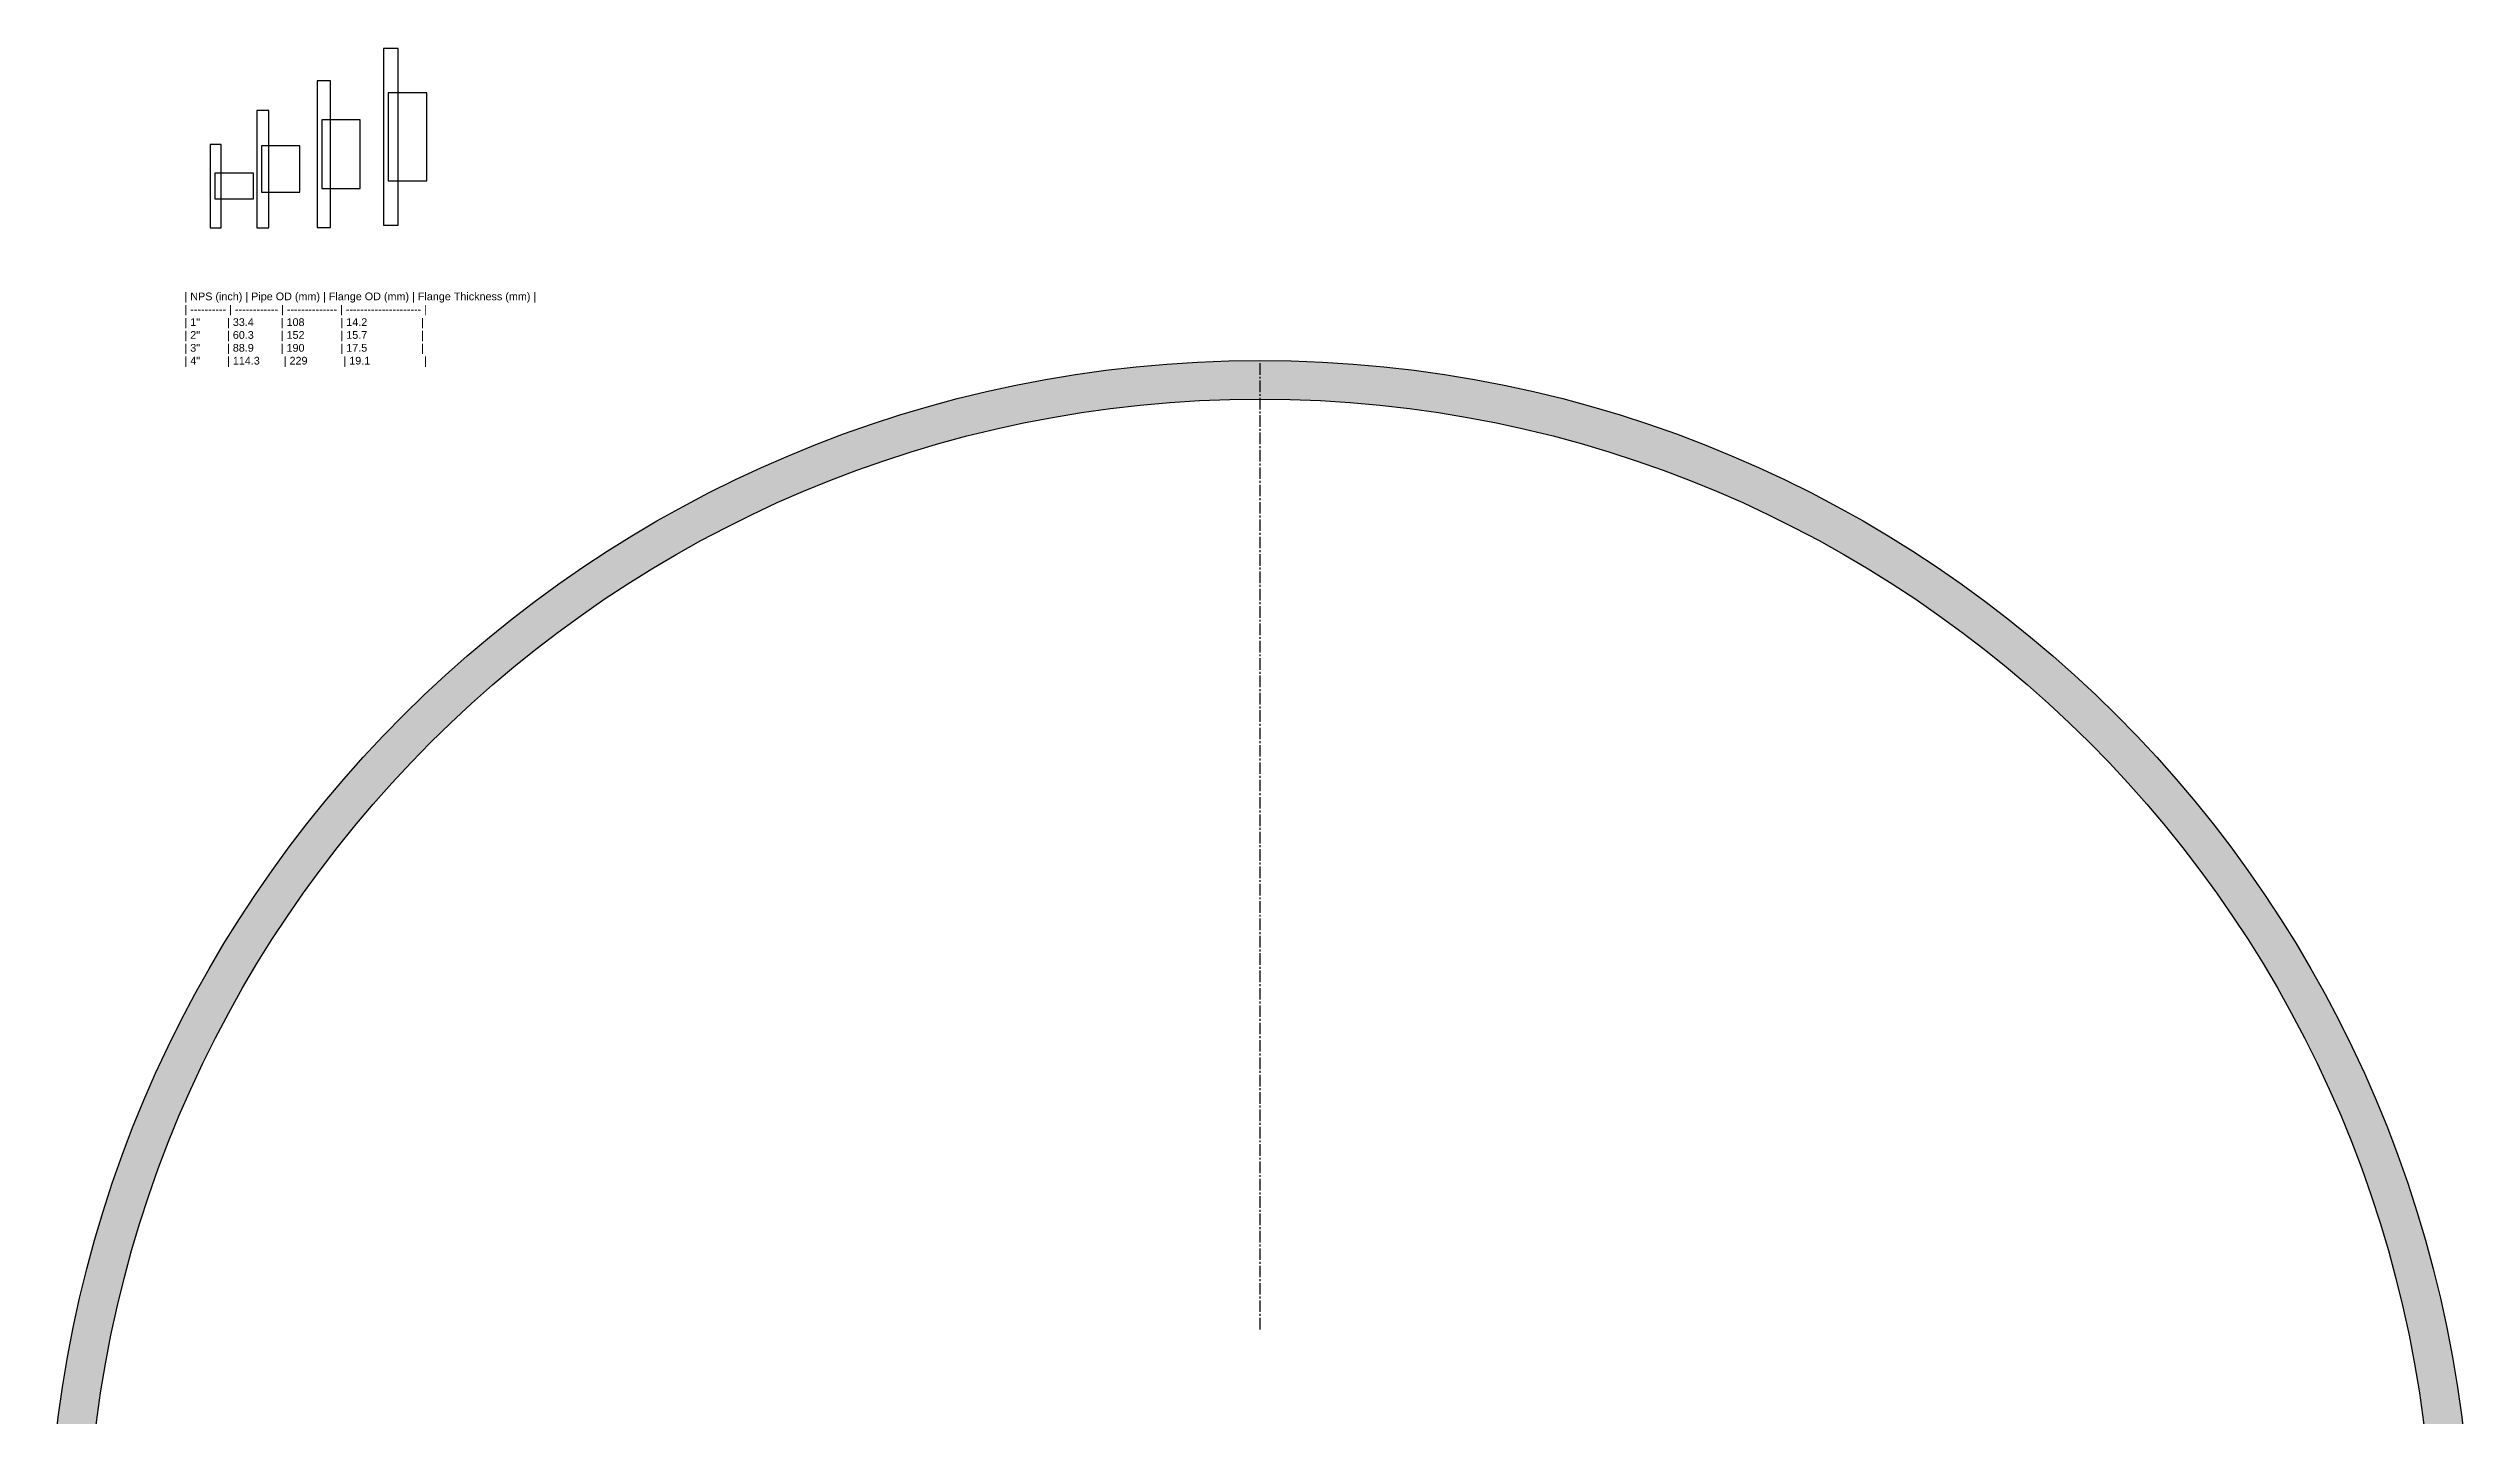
# Model space of a CAD drawing. Header units: millimetres. Extents: x 1251 to 8091, y 18 to 3563.
# Drawn here: x 1251 to 4391, y 1791 to 3563 of the extents above; entities that cross this region are included whole.
import ezdxf

# ---------------------------------------------------------------- set-up
doc = ezdxf.new("R2010")
doc.units = ezdxf.units.MM
doc.header["$LTSCALE"] = 20
doc.header["$MEASUREMENT"] = 0
doc.linetypes.add('CENTER2', pattern=[1.125, 0.75, -0.125, 0.125, -0.125])
doc.styles.get("Standard").update_dxf_attribs({"font": 'arial.ttf', "height": 10})
pattern_1 = [(0, (0, 0), (0, 8.25), [6, -2.25]), (90, (0, 0), (-8.25, 5e-16), [6, -2.25])]

# ---------------------------------------------------------------- blocks, each defined once
blk = doc.blocks.new('*U10')
at = {"color": 0, "linetype": 'CENTER2', "transparency": 16777216}
for p, q in [((0, 314), (0, 1570.12)), ((-1570.12, 0), (-314, 0)), ((314, 0), (1570.12, 0)), ((0, -1570.12), (0, -314))]:
    blk.add_line(p, q, dxfattribs=at)
at = {"color": 0, "linetype": 'Continuous', "transparency": 16777216}
for p, q in [((0, -157), (0, 157)), ((-157, 0), (157, 0))]:
    blk.add_line(p, q, dxfattribs=at)

msp = doc.modelspace()

# ---------------------------------------------------------------- hatches: boundary and pattern name
h = msp.add_hatch()
h.set_pattern_fill('ANGLE', color=256, scale=30)
h.set_pattern_definition(pattern_1)
h.paths.add_polyline_path([(1301.349, 1588.45, -1), (4341.349, 1588.45, -0.41421356), (2821.349, 68.45), (2821.349, 18.45, 0.41421356), (4391.349, 1588.45, 1), (1251.349, 1588.45, 0.11427107), (1411.155, 898.339), (1467.042, 898.339, -0.11836635)])
h.paths.add_polyline_path([(1915.178, 368.1), (1833.601, 368.1, 0.17177124), (2821.349, 18.45), (2821.349, 68.45, -0.16105009)], flags=17)
h.paths.add_polyline_path([(1499.5, 838.039), (1442.297, 838.039, 0.08346145), (1763.434, 428.4), (1839.166, 428.4, -0.08820451)], flags=17)
h = msp.add_hatch()
h.set_pattern_fill('ANGLE', color=256, scale=30)
h.set_pattern_definition(pattern_1)
h.paths.add_polyline_path([(4341.349, 1588.45, -1), (1301.349, 1588.45, -1)], flags=16)
edge = h.paths.add_edge_path()
edge.add_arc((2821.349, 1588.45), 1520, 0, 360)

# ---------------------------------------------------------------- linework, layer by layer
for points in [[(1685.504, 3334.012), (1704.604, 3334.012), (1704.604, 3563.012), (1685.504, 3563.012)], [(1599.318, 3330.957), (1616.818, 3330.957), (1616.818, 3520.957), (1599.318, 3520.957)], [(1691.504, 3391.362), (1741.504, 3391.362), (1741.504, 3505.662), (1691.504, 3505.662)], [(1521.203, 3330.66), (1536.903, 3330.66), (1536.903, 3482.66), (1521.203, 3482.66)], [(1605.318, 3381.507), (1655.318, 3381.507), (1655.318, 3470.407), (1605.318, 3470.407)], [(1460.769, 3330.66), (1474.969, 3330.66), (1474.969, 3438.66), (1460.769, 3438.66)], [(1527.203, 3376.51), (1577.203, 3376.51), (1577.203, 3436.81), (1527.203, 3436.81)], [(1466.769, 3367.96), (1516.769, 3367.96), (1516.769, 3401.36), (1466.769, 3401.36)]]:
    msp.add_lwpolyline(points, close=True)
for radius in [1570, 1520]:
    msp.add_circle((2821.349, 1588.45), radius)

# ---------------------------------------------------------------- block references
at = {"linetype": 'CENTER2'}
msp.add_blockref('*U10', (2821.349, 1588.45), dxfattribs=at)

# ---------------------------------------------------------------- texts
at = {"insert": (1427.488, 3246.572), "char_height": 10, "width": 476.05252, "attachment_point": 1}
msp.add_mtext('| NPS (inch) | Pipe OD (mm) | Flange OD (mm) | Flange Thickness (mm) |\\P| ---------- | ------------ | -------------- | --------------------- |\\P| 1"         | 33.4         | 108            | 14.2                  |\\P| 2"         | 60.3         | 152            | 15.7                  |\\P| 3"         | 88.9         | 190            | 17.5                  |\\P| 4"         | 114.3        | 229            | 19.1                  |\\P', dxfattribs=at)

doc.saveas('drawing.dxf')
